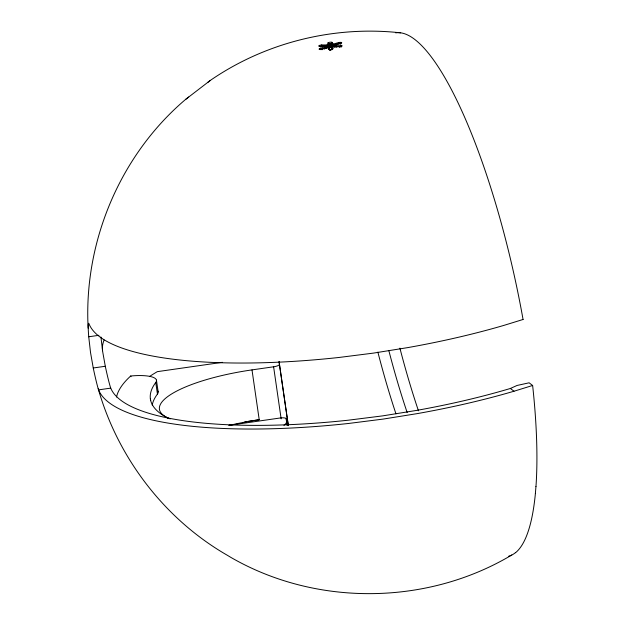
<?xml version="1.0" encoding="UTF-8"?>
<svg xmlns="http://www.w3.org/2000/svg" width="625" height="625" viewBox="0 0 625 625"><rect width="100%" height="100%" fill="white"/><g stroke="black" fill="none" stroke-linecap="round" stroke-linejoin="round"><path stroke-width="0.94" d="M535.961 486.453L535.367 493.578M331.148 45.32L331.336 43.43L331.602 45.234M340.891 43.82L340.352 44.062A0.914 0.445 74.9 0 1 340.734 43.328A2.133 0.57 -6.2 0 0 341.414 42.469A2.133 0.57 -6.2 0 0 338.492 42.586L333.352 44.039A2.133 0.594 -7.4 0 0 332.68 44.938A2.133 0.594 -7.4 0 0 335.594 44.781M188.703 97.023L185.508 99.492C119.844 155.266 83.445 242.32 88.148 328.156M515.539 552.602L514.641 553.289A267.719 65.484 77.8 0 1 508.703 556.203M207.633 82.5L210.328 80.406C265.445 42.445 334.172 25.414 400.648 32.844M185.508 99.492L210.328 80.406M319.922 46.555C321.664 45.898 327.242 45.383 327.188 46.547M511.742 555.031C427.164 605.562 316.039 606.68 230.687 557.297L227.258 555.234C164.703 519.219 117.883 457.93 98.18 388.633M327.258 48.008C327.75 46.273 322.047 49.109 320.711 49.398A1.219 0.406 -11.9 0 0 320.242 49.68M327.414 47.367L322.32 49.148A2.133 0.648 -10.3 0 1 319.422 49.422A2.133 0.648 -10.3 0 1 320.078 48.406L325.164 46.625A2.133 0.625 -9.2 0 1 328.07 46.398A2.133 0.625 -9.2 0 1 327.406 47.367A0.914 0.43 71.4 0 0 327.07 48.086L326.117 48.406M324.211 49.07L324.844 48.844M523.07 319.477L504.437 325.227A279.305 74.156 -8.2 0 1 407.648 347.625L373.484 353.102L339.18 357.445A279.305 74.156 -8.2 0 1 89.039 323.867A18.328 1.336 84.1 0 0 88.734 336.789L90.516 352.453L93.25 367.992A18.328 0.773 77.6 0 0 98.586 389.836A279.305 74.156 -8.2 0 0 348.742 423.445L383.047 419.102L417.211 413.625A279.305 74.156 -8.2 0 0 513.992 391.227L532.625 385.477L529.117 382.805L517.047 385.461L510.359 388.477A267.055 70.906 -8.2 0 1 416.805 410.375L382.641 415.875L348.336 420.195A267.055 70.906 -8.2 0 1 110.742 388.125L98.594 389.867M340.805 43.602C338.812 43.227 332.406 44.852 334.039 45.648M335.867 45.32L336.508 45.133M340.734 43.328L335.594 44.781A0.914 0.438 73.5 0 0 335.211 45.352M334.852 45.594L334.32 45.648M88.727 336.773L98.922 335.312M93.25 367.992L105.297 366.266A18.336 0.812 77.4 0 0 110.742 388.094M222.406 362.32L157.336 371.648A260.438 69.148 -8.2 0 0 149.938 376.219M170.234 418.898A97.211 25.812 -8.2 0 1 252 369.891L273.609 366.797A6.078 1.609 -8.2 0 0 279.422 364.328L279.07 361.531L288.281 425.141M244.859 421.805L246.547 421.562M248.234 421.32L259.219 419.742L252 369.891M228.82 425.359L279.984 418.023A6.078 1.609 -8.2 0 1 286.203 418.766L287.172 425.469M325.969 46.859L324.367 46.875M321.797 44.977L327.102 44.93A2.133 0.594 -9.1 0 1 327.977 45.617A2.133 0.594 -9.1 0 1 325.125 46.281L319.812 46.336A2.133 0.57 -10.3 0 1 318.945 45.695A2.133 0.57 -10.3 0 1 321.789 44.977A0.914 0.453 88.8 0 0 321.523 46.117M335.641 45.117L341 45.398A2.133 0.648 -6.2 0 1 341.883 46.195A2.133 0.648 -6.2 0 1 339.016 46.75L333.656 46.469A2.133 0.625 -7.4 0 1 332.781 45.719A2.133 0.625 -7.4 0 1 335.641 45.117A0.914 0.438 -87.7 0 0 335.32 46.258L333.562 46.844L336.867 47.188M335.32 46.258L340.664 46.539A1.219 0.406 -4.7 0 1 340.93 47.18M510.359 388.477L513.992 391.227M168.914 418.57A228.852 60.758 -8.2 0 1 155.758 382.484A30.375 8.062 -8.2 0 0 130.703 376L130.977 376.719M105.297 366.266L102.688 351.703L100.945 337.008M158.148 391.852L156.438 380.117M332.141 49.562L331.883 47.773A0.914 0.867 -7.2 0 1 332.672 46.789A2.133 0.648 -8.3 0 0 330.477 46.445A2.133 0.648 -8.3 0 0 328.445 47.391L328.688 49.289A0.914 0.859 -7.3 0 1 329.719 50.016A1.219 0.445 -8.3 0 0 330.938 50.289M329.195 45.578L328.977 43.703L331.328 43.406A0.914 0.883 -7 0 1 332.125 42.445A2.117 0.523 -8.2 0 0 329.93 42.227A2.117 0.523 -8.2 0 0 327.898 43.047L328.094 44.617A0.914 0.875 -7.1 0 1 329.117 45.281L328.938 43.797A0.914 0.883 -7 0 0 327.898 43.047M328.445 47.391A0.914 0.867 -7.2 0 1 329.477 48.117L329.672 49.461M326.914 46.742L326.812 46.07A0.914 0.445 -89.8 0 1 327.102 44.93M325.883 48.297L325.789 47.625A0.914 0.43 71.4 0 0 325.164 46.625M279.422 364.328L288.305 425.648M273.609 366.797L281.148 418.859M155.758 382.484L157.438 394.078A228.852 60.758 -8.2 0 0 152.219 405.078M150.359 398.703L150.641 400.641M329.477 48.078A1.219 0.398 -8.3 0 1 330.609 47.555A1.219 0.398 -8.3 0 1 331.867 47.719L332.125 49.664A0.914 0.859 -7.3 0 1 332.914 48.68L332.672 46.789M329.719 50.016L329.477 48.117M331.539 45.039L331.539 45.016A0.914 0.875 -7.1 0 1 332.32 44.016L332.125 42.445M286.203 418.766L286.547 421.562A27.336 7.258 -8.2 0 1 283.938 425.305M523.07 319.508A267.766 65.5 77.8 0 0 520.203 304.109A267.719 65.484 77.8 0 0 508.977 252.844L508.437 250.672A267.766 65.5 77.8 0 0 495.531 203.172A267.508 65.43 77.8 0 0 491.32 189.445A267.719 65.484 77.8 0 0 395.727 32.859M535.375 493.656A267.766 65.5 77.8 0 1 515.547 552.688M532.641 385.508A267.719 65.484 77.8 0 1 535.969 486.5M229.258 425.406A97.211 25.812 -8.2 0 1 259.219 419.742M157.898 391.125A30.375 8.07 -8.2 0 1 157.438 394.078M116.531 397.031A263.328 69.914 -8.2 0 1 130.703 376M102.547 350.727A269.281 71.5 -8.2 0 1 104.102 339.969M418.461 410.812A255.539 62.516 77.8 0 1 399.898 348.133M395.953 413.836A261.227 63.969 77.8 0 1 377.875 352.117M407.172 412.57A255.531 62.516 77.8 0 1 388.797 350.43M332.32 44.016A2.117 0.57 -8.3 0 1 330.297 44.875A2.117 0.57 -8.3 0 1 328.133 44.617M319.812 46.336A0.914 0.453 88.8 0 1 320.398 46.922M325.125 46.289A0.914 0.445 -89.8 0 1 325.695 46.875M320.078 48.398A0.914 0.422 70.1 0 1 320.711 49.398M340.664 46.539A0.914 0.43 -86.3 0 1 341 45.398M333.656 46.469A0.914 0.438 -87.7 0 1 334.203 47.062M333.352 44.039A0.914 0.438 73.5 0 1 333.945 45.047M338.492 42.586A0.914 0.445 74.9 0 1 339.07 43.602M321.984 49.781A0.914 0.422 70.1 0 1 322.32 49.148M332.914 48.68A2.133 0.688 -8.3 0 1 330.891 49.672A2.133 0.688 -8.3 0 1 328.688 49.289M339.016 46.75A0.914 0.43 -86.3 0 1 339.531 47.266M327.906 46.234A2.633 0.758 -8.3 0 0 331.531 46.195A2.617 0.75 -8.3 0 0 332.984 45.289A2.633 0.758 -8.3 0 0 329.93 44.977A2.633 0.758 -8.3 0 0 327.906 46.234M329.727 47.086A1.703 0.508 -8.3 0 0 332.203 46.289A1.703 0.508 -8.3 0 0 329.625 46.211A1.703 0.508 -8.3 0 0 329.727 47.086"/></g></svg>
